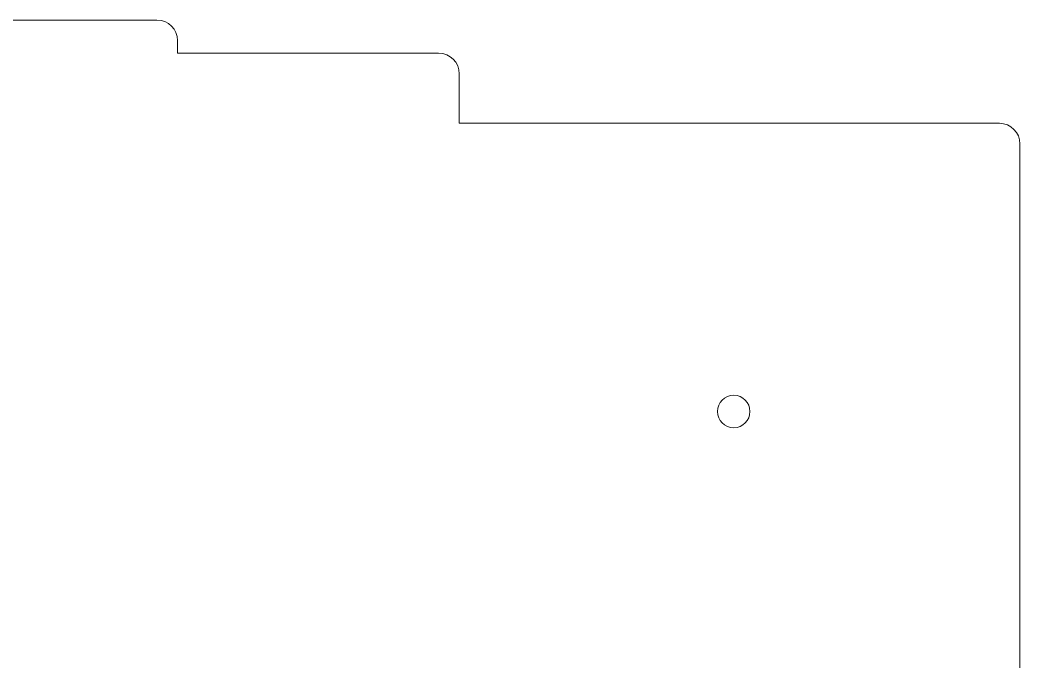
# Model space of a CAD drawing. Header units: inches. Extents: x -2.69 to 2.66, y -3.75 to 3.92.
# Drawn here: x -0.019 to 2.65, y 2.207 to 3.92 of the extents above; entities that cross this region are included whole.
import ezdxf

# ---------------------------------------------------------------- set-up
doc = ezdxf.new("R2010")
doc.units = ezdxf.units.IN
doc.header["$MEASUREMENT"] = 0
doc.layers.add('_U+5207_U+65AD_U+30D1_U+30B9', color=7, linetype='Continuous')

# ---------------------------------------------------------------- blocks, each defined once
blk = doc.blocks.new('block 13')
at = {"layer": '_U+5207_U+65AD_U+30D1_U+30B9', "color": 1, "lineweight": 9, "true_color": 0xff0000}
blk.add_open_spline([(1.9294, 2.8757), (1.9294, 2.8996), (1.91, 2.919), (1.8861, 2.919), (1.8621, 2.919), (1.8428, 2.8996), (1.8428, 2.8757), (1.8428, 2.8518), (1.8621, 2.8324), (1.8861, 2.8324), (1.91, 2.8324), (1.9294, 2.8518), (1.9294, 2.8757), (1.9294, 2.8757), (1.9294, 2.8757), (1.9294, 2.8757)], degree=3, knots=[0, 0, 0, 0, 1, 1, 1, 2, 2, 2, 3, 3, 3, 4, 4, 4, 5, 5, 5, 5], dxfattribs=at)
blk = doc.blocks.new('block 10')
at = {"layer": '_U+5207_U+65AD_U+30D1_U+30B9', "color": 1, "lineweight": 9, "true_color": 0xff0000}
blk.add_open_spline([(-2.0736, 0.2194), (-2.0955, 0.2194), (-2.1171, 0.2296), (-2.1307, 0.2489), (-2.131, 0.2493), (-2.1318, 0.2505), (-2.1321, 0.251), (-2.1324, 0.2515), (-2.1327, 0.252), (-2.133, 0.2525), (-2.133, 0.2525), (-2.6542, 1.1596), (-2.6542, 1.1596), (-2.6734, 1.191), (-2.6849, 1.228), (-2.687, 1.2658), (-2.687, 1.2664), (-2.687, 1.2671), (-2.687, 1.2677), (-2.687, 1.2677), (-2.687, 3.589), (-2.687, 3.589), (-2.687, 3.6194), (-2.6623, 3.6441), (-2.6319, 3.6441), (-2.6319, 3.6441), (-1.87, 3.6441), (-1.87, 3.6441), (-1.87, 3.6441), (-1.87, 3.6779), (-1.87, 3.6779), (-1.87, 3.7083), (-1.8453, 3.733), (-1.8149, 3.733), (-1.8149, 3.733), (-1.1219, 3.733), (-1.1219, 3.733), (-1.1219, 3.733), (-1.1219, 3.7763), (-1.1219, 3.7763), (-1.1219, 3.8067), (-1.0972, 3.8314), (-1.0668, 3.8314), (-1.0668, 3.8314), (-0.37, 3.8314), (-0.37, 3.8314), (-0.37, 3.8314), (-0.37, 3.8649), (-0.37, 3.8649), (-0.37, 3.8953), (-0.3453, 3.92), (-0.3149, 3.92), (-0.3149, 3.92), (0.3468, 3.92), (0.3468, 3.92), (0.3772, 3.92), (0.4019, 3.8953), (0.4019, 3.8649), (0.4019, 3.8649), (0.4019, 3.8314), (0.4019, 3.8314), (0.4019, 3.8314), (1.0987, 3.8314), (1.0987, 3.8314), (1.1291, 3.8314), (1.1538, 3.8067), (1.1538, 3.7763), (1.1538, 3.7763), (1.1538, 3.6444), (1.1538, 3.6444), (1.1538, 3.6444), (2.5949, 3.6444), (2.5949, 3.6444), (2.6253, 3.6444), (2.65, 3.6197), (2.65, 3.5893), (2.65, 3.5893), (2.65, 1.4139), (2.65, 1.4139), (2.65, 1.3835), (2.6253, 1.3588), (2.5949, 1.3588), (2.5949, 1.3588), (0.4377, 1.3588), (0.4377, 1.3588), (0.3853, 1.287), (0.0288, 0.7985), (0.0288, 0.7985), (0.0272, 0.7963), (0.0253, 0.7943), (0.0233, 0.7925), (0.0141, 0.7846), (0.003, 0.7798), (-0.009, 0.7784), (-0.009, 0.7784), (-1.4569, 0.5631), (-1.4569, 0.5631), (-1.4574, 0.563), (-1.4581, 0.5629), (-1.4588, 0.5627), (-1.4588, 0.5627), (-2.035, 0.2311), (-2.035, 0.2311), (-2.0468, 0.2232), (-2.0603, 0.2194), (-2.0736, 0.2194)], degree=3, knots=[0, 0, 0, 0, 1, 1, 1, 2, 2, 2, 3, 3, 3, 4, 4, 4, 5, 5, 5, 6, 6, 6, 7, 7, 7, 8, 8, 8, 9, 9, 9, 10, 10, 10, 11, 11, 11, 12, 12, 12, 13, 13, 13, 14, 14, 14, 15, 15, 15, 16, 16, 16, 17, 17, 17, 18, 18, 18, 19, 19, 19, 20, 20, 20, 21, 21, 21, 22, 22, 22, 23, 23, 23, 24, 24, 24, 25, 25, 25, 26, 26, 26, 27, 27, 27, 28, 28, 28, 29, 29, 29, 30, 30, 30, 31, 31, 31, 32, 32, 32, 33, 33, 33, 34, 34, 34, 35, 35, 35, 35], dxfattribs=at)
at = {"layer": '_U+5207_U+65AD_U+30D1_U+30B9'}
blk.add_blockref('block 13', (0, 0), dxfattribs=at)

msp = doc.modelspace()

# ---------------------------------------------------------------- block references
at = {"layer": '_U+5207_U+65AD_U+30D1_U+30B9'}
msp.add_blockref('block 10', (0, 0), dxfattribs=at)

doc.saveas('drawing.dxf')
